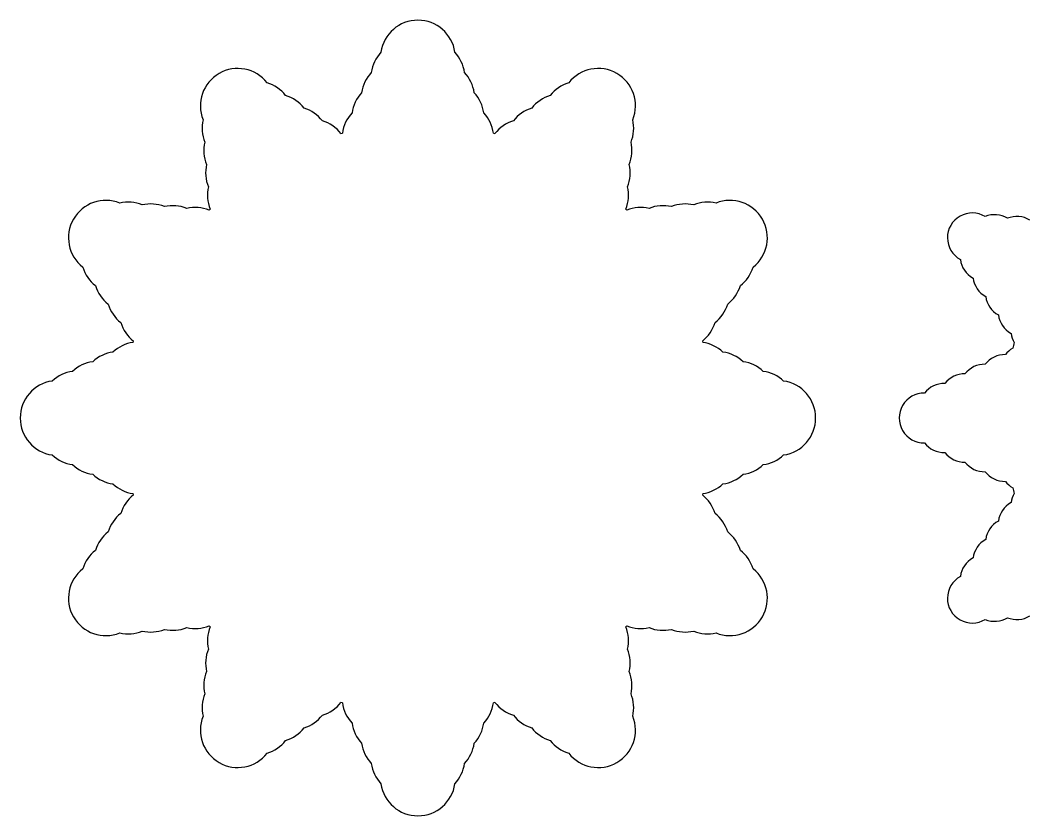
# Model space of a CAD drawing. Extents: x -310 to 281, y 50 to 241.
# Drawn here: x -309.8 to -68, y 50.4 to 240.9 of the extents above; entities that cross this region are included whole.
import ezdxf

# ---------------------------------------------------------------- set-up
doc = ezdxf.new("R2010")
doc.units = 0
doc.layers.get('0').update_dxf_attribs({"linetype": 'CONTINUOUS'})

msp = doc.modelspace()

# ---------------------------------------------------------------- linework, layer by layer
for p, q in [((-232.959852, 213.800391), (-232.617706, 213.892069)), ((-196.42841, 213.892069), (-196.086265, 213.800391)), ((-264.551169, 195.455275), (-264.300702, 195.705743)), ((-164.745415, 195.705743), (-164.494947, 195.455275)), ((-282.737495, 163.77228), (-282.645818, 164.114425)), ((-146.400299, 164.114425), (-146.308621, 163.77228)), ((-282.645818, 127.240838), (-282.737495, 127.582984)), ((-146.308621, 127.582984), (-146.400299, 127.240838)), ((-264.300702, 95.649521), (-264.551169, 95.899988)), ((-164.494947, 95.899988), (-164.745415, 95.649521)), ((-232.617706, 77.463195), (-232.959852, 77.554872)), ((-196.086265, 77.554872), (-196.42841, 77.463195))]:
    msp.add_line(p, q)
for centre, radius, start, end in [((-214.523058, 231.991391), 8.948993, 8.073516, 171.926484), ((-216.831646, 227.152353), 8.948993, 137.064153, 171.926484), ((-212.21447, 227.152353), 8.948993, 8.073516, 42.935847), ((-257.679938, 220.42754), 8.948993, 38.073516, 201.926484), ((-219.140234, 222.313315), 8.948993, 137.064153, 171.926484), ((-209.905882, 222.313315), 8.948993, 8.073516, 42.935847), ((-171.366179, 220.42754), 8.948993, 338.073516, 141.926484), ((-253.261123, 217.391104), 8.948993, 38.073516, 72.935847), ((-175.784993, 217.391104), 8.948993, 107.064153, 141.926484), ((-248.842309, 214.354669), 8.948993, 38.073516, 72.935847), ((-221.448822, 217.474278), 8.948993, 137.064153, 171.926484), ((-207.597294, 217.474278), 8.948993, 8.073516, 42.935847), ((-180.203808, 214.354669), 8.948993, 107.064153, 141.926484), ((-244.423494, 211.318233), 8.948993, 38.073516, 72.935847), ((-223.75741, 212.63524), 8.948993, 137.064153, 171.926484), ((-205.288707, 212.63524), 8.948993, 8.073516, 42.935847), ((-184.622623, 211.318233), 8.948993, 107.064153, 141.926484), ((-257.259715, 215.082516), 8.948993, 167.064153, 201.926484), ((-240.004679, 208.281797), 8.948993, 38.073516, 72.935847), ((-189.041437, 208.281797), 8.948993, 107.064153, 141.926484), ((-171.786402, 215.082516), 8.948993, 338.073516, 12.935847), ((-256.839492, 209.737493), 8.948993, 167.064153, 201.926484), ((-172.206625, 209.737493), 8.948993, 338.073516, 12.935847), ((-256.419269, 204.392469), 8.948993, 167.064153, 201.926484), ((-172.626848, 204.392469), 8.948993, 338.073516, 12.935847), ((-255.999046, 199.047446), 8.948993, 167.064153, 201.926484), ((-173.047071, 199.047446), 8.948993, 338.073516, 12.935847), ((-289.272966, 188.834511), 8.948993, 68.073516, 231.926484), ((-283.927943, 188.414288), 8.948993, 68.073516, 102.935847), ((-278.582919, 187.994065), 8.948993, 68.073516, 102.935847), ((-273.237896, 187.573842), 8.948993, 68.073516, 102.935847), ((-267.892872, 187.153619), 8.948993, 68.073516, 102.935847), ((-161.153244, 187.153619), 8.948993, 77.064153, 111.926484), ((-155.808221, 187.573842), 8.948993, 77.064153, 111.926484), ((-150.463197, 187.994065), 8.948993, 77.064153, 111.926484), ((-145.118174, 188.414288), 8.948993, 77.064153, 111.926484), ((-139.77315, 188.834511), 8.948993, 308.073516, 111.926484), ((-81.745145, 188.834511), 5.948993, 58.720959, 241.279041), ((-76.400121, 188.414288), 5.948993, 58.720959, 112.288404), ((-71.055098, 187.994065), 5.948993, 58.720959, 112.288404), ((-286.236531, 184.415697), 8.948993, 197.064153, 231.926484), ((-142.809586, 184.415697), 8.948993, 308.073516, 342.935847), ((-78.708709, 184.415697), 5.948993, 187.711596, 241.279041), ((-75.672273, 179.996882), 5.948993, 187.711596, 241.279041), ((-283.200095, 179.996882), 8.948993, 197.064153, 231.926484), ((-145.846021, 179.996882), 8.948993, 308.073516, 342.935847), ((-72.635838, 175.578067), 5.948993, 187.711596, 241.279041), ((-280.16366, 175.578067), 8.948993, 197.064153, 231.926484), ((-148.882457, 175.578067), 8.948993, 308.073516, 342.935847), ((-69.599402, 171.159253), 5.948993, 187.711596, 241.279041), ((-277.127224, 171.159253), 8.948993, 197.064153, 231.926484), ((-151.918893, 171.159253), 8.948993, 308.073516, 342.935847), ((-66.562967, 166.740438), 5.948993, 187.711596, 210.24182), ((-281.480667, 154.911984), 8.948993, 98.073516, 132.935847), ((-147.56545, 154.911984), 8.948993, 47.064153, 81.926484), ((-69.113807, 157.220572), 5.948993, 119.75818, 142.288404), ((-6.995237, 145.677632), 67.18193, 164.399965, 165.600035), ((-286.319704, 152.603396), 8.948993, 98.073516, 132.935847), ((-142.726412, 152.603396), 8.948993, 47.064153, 81.926484), ((-73.952845, 154.911984), 5.948993, 88.720959, 142.288404), ((-291.158742, 150.294808), 8.948993, 98.073516, 132.935847), ((-137.887375, 150.294808), 8.948993, 47.064153, 81.926484), ((-78.791883, 152.603396), 5.948993, 88.720959, 142.288404), ((-295.99778, 147.98622), 8.948993, 98.073516, 132.935847), ((-133.048337, 147.98622), 8.948993, 47.064153, 81.926484), ((-83.63092, 150.294808), 5.948993, 88.720959, 142.288404), ((-300.836817, 145.677632), 8.948993, 98.073516, 261.926484), ((-128.209299, 145.677632), 8.948993, 278.073516, 81.926484), ((-88.469958, 147.98622), 5.948993, 88.720959, 142.288404), ((-93.308996, 145.677632), 5.948993, 88.720959, 271.279041), ((-88.469958, 143.369044), 5.948993, 217.711596, 271.279041), ((-295.99778, 143.369044), 8.948993, 227.064153, 261.926484), ((-133.048337, 143.369044), 8.948993, 278.073516, 312.935847), ((-83.63092, 141.060456), 5.948993, 217.711596, 271.279041), ((-291.158742, 141.060456), 8.948993, 227.064153, 261.926484), ((-137.887375, 141.060456), 8.948993, 278.073516, 312.935847), ((-78.791883, 138.751868), 5.948993, 217.711596, 271.279041), ((-286.319704, 138.751868), 8.948993, 227.064153, 261.926484), ((-142.726412, 138.751868), 8.948993, 278.073516, 312.935847), ((-73.952845, 136.44328), 5.948993, 217.711596, 271.279041), ((-281.480667, 136.44328), 8.948993, 227.064153, 261.926484), ((-147.56545, 136.44328), 8.948993, 278.073516, 312.935847), ((-69.113807, 134.134692), 5.948993, 217.711596, 240.24182), ((-6.995237, 145.677632), 67.18193, 194.399965, 195.600035), ((-277.127224, 120.196011), 8.948993, 128.073516, 162.935847), ((-151.918893, 120.196011), 8.948993, 17.064153, 51.926484), ((-66.562967, 124.614826), 5.948993, 149.75818, 172.288404), ((-69.599402, 120.196011), 5.948993, 118.720959, 172.288404), ((-280.16366, 115.777196), 8.948993, 128.073516, 162.935847), ((-148.882457, 115.777196), 8.948993, 17.064153, 51.926484), ((-72.635838, 115.777196), 5.948993, 118.720959, 172.288404), ((-283.200095, 111.358382), 8.948993, 128.073516, 162.935847), ((-145.846021, 111.358382), 8.948993, 17.064153, 51.926484), ((-75.672273, 111.358382), 5.948993, 118.720959, 172.288404), ((-286.236531, 106.939567), 8.948993, 128.073516, 162.935847), ((-142.809586, 106.939567), 8.948993, 17.064153, 51.926484), ((-78.708709, 106.939567), 5.948993, 118.720959, 172.288404), ((-289.272966, 102.520752), 8.948993, 128.073516, 291.926484), ((-139.77315, 102.520752), 8.948993, 248.073516, 51.926484), ((-81.745145, 102.520752), 5.948993, 118.720959, 301.279041), ((-76.400121, 102.940975), 5.948993, 247.711596, 301.279041), ((-71.055098, 103.361198), 5.948993, 247.711596, 301.279041), ((-283.927943, 102.940975), 8.948993, 257.064153, 291.926484), ((-278.582919, 103.361198), 8.948993, 257.064153, 291.926484), ((-273.237896, 103.781421), 8.948993, 257.064153, 291.926484), ((-267.892872, 104.201644), 8.948993, 257.064153, 291.926484), ((-255.999046, 92.307818), 8.948993, 158.073516, 192.935847), ((-173.047071, 92.307818), 8.948993, 347.064153, 21.926484), ((-161.153244, 104.201644), 8.948993, 248.073516, 282.935847), ((-155.808221, 103.781421), 8.948993, 248.073516, 282.935847), ((-150.463197, 103.361198), 8.948993, 248.073516, 282.935847), ((-145.118174, 102.940975), 8.948993, 248.073516, 282.935847), ((-256.419269, 86.962794), 8.948993, 158.073516, 192.935847), ((-172.626848, 86.962794), 8.948993, 347.064153, 21.926484), ((-256.839492, 81.617771), 8.948993, 158.073516, 192.935847), ((-172.206625, 81.617771), 8.948993, 347.064153, 21.926484), ((-257.259715, 76.272747), 8.948993, 158.073516, 192.935847), ((-240.004679, 83.073466), 8.948993, 287.064153, 321.926484), ((-223.75741, 78.720024), 8.948993, 188.073516, 222.935847), ((-205.288707, 78.720024), 8.948993, 317.064153, 351.926484), ((-189.041437, 83.073466), 8.948993, 218.073516, 252.935847), ((-171.786402, 76.272747), 8.948993, 347.064153, 21.926484), ((-257.679938, 70.927724), 8.948993, 158.073516, 321.926484), ((-244.423494, 80.037031), 8.948993, 287.064153, 321.926484), ((-221.448822, 73.880986), 8.948993, 188.073516, 222.935847), ((-207.597294, 73.880986), 8.948993, 317.064153, 351.926484), ((-184.622623, 80.037031), 8.948993, 218.073516, 252.935847), ((-171.366179, 70.927724), 8.948993, 218.073516, 21.926484), ((-248.842309, 77.000595), 8.948993, 287.064153, 321.926484), ((-180.203808, 77.000595), 8.948993, 218.073516, 252.935847), ((-253.261123, 73.964159), 8.948993, 287.064153, 321.926484), ((-219.140234, 69.041948), 8.948993, 188.073516, 222.935847), ((-209.905882, 69.041948), 8.948993, 317.064153, 351.926484), ((-175.784993, 73.964159), 8.948993, 218.073516, 252.935847), ((-216.831646, 64.20291), 8.948993, 188.073516, 222.935847), ((-212.21447, 64.20291), 8.948993, 317.064153, 351.926484), ((-214.523058, 59.363873), 8.948993, 188.073516, 351.926484)]:
    msp.add_arc(centre, radius, start, end)

doc.saveas('drawing.dxf')
